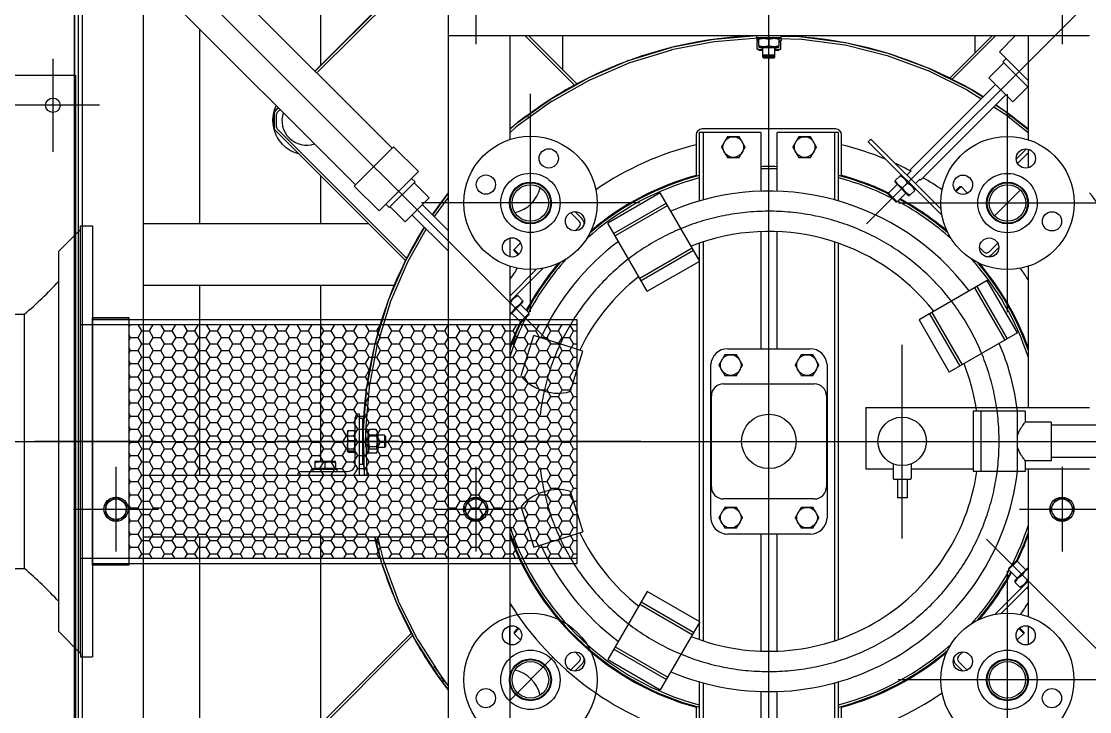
# Model space of a CAD drawing. Extents: x -24065 to -11187, y -102841 to -92978.
# Drawn here: x -14554 to -13673, y -100365 to -99796 of the extents above; entities that cross this region are included whole.
import ezdxf

# ---------------------------------------------------------------- set-up
doc = ezdxf.new("R2010")
doc.units = 0
doc.header["$LTSCALE"] = 200
doc.header["$MEASUREMENT"] = 0
doc.linetypes.add('CENTER', pattern=[2, 1.25, -0.25, 0.25, -0.25])
doc.linetypes.add('DASHDOT', pattern=[1, 0.5, -0.25, 0, -0.25])
for name, color, linetype in [('CENTRO', 1, 'DASHDOT'), ('DIM', 1, 'Continuous'), ('M-4', 4, 'Continuous'), ('M2', 2, 'Continuous'), ('M3', 3, 'Continuous'), ('M4', 4, 'Continuous'), ('MC1', 8, 'CENTER')]:
    doc.layers.add(name, color=color, linetype=linetype)

# ---------------------------------------------------------------- blocks, each defined once
blk = doc.blocks.new('ghfgh')
at = {"layer": 'M2'}
for p, q in [((13668.17, -10257.91), (13624.87, -10282.91)), ((13700.67, -10314.2), (13668.17, -10257.91)), ((13673.15, -10266.54), (13629.85, -10291.54)), ((13674.26, -10268.45), (13630.95, -10293.45)), ((13657.37, -10339.2), (13624.87, -10282.91)), ((13694.58, -10303.65), (13651.28, -10328.65)), ((13695.68, -10305.56), (13652.38, -10330.56)), ((13657.37, -10339.2), (13700.67, -10314.2)), ((13937.96, -10330.2), (13881.67, -10362.7)), ((13962.96, -10373.5), (13937.96, -10330.2)), ((13927.42, -10336.28), (13952.42, -10379.58)), ((13929.33, -10335.18), (13954.33, -10378.48)), ((13890.3, -10357.71), (13915.3, -10401.01)), ((13892.21, -10356.61), (13917.21, -10399.91)), ((13881.67, -10362.7), (13906.67, -10406)), ((13553.45, -10408.59), (13563.81, -10375.73)), ((13604.35, -10388.51), (13563.81, -10375.73)), ((13962.96, -10373.5), (13906.67, -10406)), ((13593.98, -10421.37), (13604.35, -10388.51)), ((13570.49, -10420.85), (13573, -10421.64)), ((13969.27, -10438.1), (13926.27, -10438.1)), ((13926.27, -10438.1), (13926.27, -10488.1)), ((13932.77, -10438.1), (13932.77, -10488.1)), ((13962.77, -10438.1), (13962.77, -10488.1)), ((13969.27, -10438.1), (13969.27, -10447.1)), ((13990.77, -10447.1), (13969.27, -10447.1)), ((13990.77, -10447.1), (13990.77, -10479.1)), ((14185.26, -10449.76), (13990.77, -10449.76)), ((13990.77, -10479.1), (13969.27, -10479.1)), ((13969.27, -10479.1), (13969.27, -10488.1)), ((14185.26, -10476.43), (13990.77, -10476.43)), ((13969.27, -10488.1), (13926.27, -10488.1)), ((13573, -10504.55), (13570.49, -10505.34)), ((13593.98, -10504.82), (13604.35, -10537.68)), ((13553.45, -10517.6), (13563.81, -10550.46)), ((13563.81, -10550.46), (13604.35, -10537.68)), ((13657.37, -10587), (13624.87, -10643.29)), ((13700.67, -10612), (13657.37, -10587)), ((13652.38, -10595.63), (13695.68, -10620.63)), ((13651.28, -10597.54), (13694.58, -10622.54)), ((13700.67, -10612), (13668.17, -10668.29)), ((13629.85, -10634.65), (13673.15, -10659.65)), ((13630.95, -10632.74), (13674.26, -10657.74)), ((13624.87, -10643.29), (13668.17, -10668.29))]:
    blk.add_line(p, q, dxfattribs=at)
for centre, radius, start, end in [((13757.77, -10463.1), 206.65, 36.94852, 113.05148), ((13757.77, -10463.1), 173.35, 38.29193, 111.70807), ((13757.77, -10463.1), 206.65, 126.94852, 155.55148), ((13757.77, -10463.1), 173.35, 128.29193, 154.20807), ((13757.77, -10463.1), 206.65, 6.94852, 23.05148), ((13757.77, -10463.1), 173.35, 8.29193, 21.70807), ((13581.32, -10386.52), 36, 219.7467, 252.5), ((13583.82, -10387.31), 36, 252.5, 285.2533), ((13593.03, -10421.07), 1, 285.2533, 342.5), ((13757.77, -10463.1), 206.65, 246.94852, 353.05148), ((13757.77, -10463.1), 173.35, 248.29193, 351.70807), ((13581.32, -10539.68), 36, 107.5, 140.2533), ((13583.82, -10538.89), 36, 74.7467, 107.5), ((13593.03, -10505.12), 1, 17.5, 74.7467), ((13554.4, -10517.3), 1, 140.2533, 197.5), ((13757.77, -10463.1), 173.35, 205.79193, 231.70807), ((13757.77, -10463.1), 206.65, 204.44852, 233.05148)]:
    blk.add_arc(centre, radius, start, end, dxfattribs=at)
for points, knots in [([(13962.77, -10458.77), (13962.96, -10458.11), (13963.18, -10457.47), (13964.2, -10454.91), (13965.19, -10453.17), (13966.47, -10451.1), (13966.9, -10450.45), (13967.68, -10449.29), (13968.04, -10448.78), (13968.64, -10447.95), (13968.87, -10447.63), (13969.19, -10447.2), (13969.27, -10447.1), (13969.27, -10447.1)], [5.534555, 5.534555, 5.534555, 5.534555, 5.739677, 5.739677, 6.383169, 6.383169, 6.698446, 6.698446, 7.013723, 7.013723, 7.329, 7.329, 7.644278, 7.644278, 7.644278, 7.644278]), ([(13969.27, -10479.1), (13969.27, -10479.1), (13969.19, -10478.99), (13968.87, -10478.56), (13968.64, -10478.24), (13968.04, -10477.41), (13967.68, -10476.9), (13966.9, -10475.74), (13966.47, -10475.09), (13965.19, -10473.02), (13964.2, -10471.28), (13963.18, -10468.72), (13962.96, -10468.08), (13962.77, -10467.43)], [2.548093, 2.548093, 2.548093, 2.548093, 2.86337, 2.86337, 3.178647, 3.178647, 3.493924, 3.493924, 3.809201, 3.809201, 4.452693, 4.452693, 4.657815, 4.657815, 4.657815, 4.657815])]:
    blk.add_open_spline(points, degree=3, knots=knots, dxfattribs=at)
at = {"layer": 'M3'}
for p, q in [((13190.94, -9902.62), (13190.94, -11023.57)), ((13241.74, -10979.12), (13241.74, -9947.07)), ((13387.77, -9950.25), (13387.77, -10152.59)), ((13493.07, -9947.07), (13493.07, -10979.12)), ((13184.59, -10996.6), (13184.59, -10020.3)), ((13187.77, -10022.5), (13187.77, -11033.1)), ((13446.98, -10220.9), (13241.74, -10015.66)), ((13482.25, -10058.11), (13383.22, -10157.14)), ((13383.42, -10157.34), (13483.16, -10057.6)), ((13384.83, -10158.75), (13484.57, -10059.01)), ((13416.57, -10251.3), (13241.74, -10076.47)), ((13287.77, -10122.5), (13287.77, -10283.26)), ((13493.07, -10128.1), (14022.46, -10128.1)), ((13543.87, -10128.1), (13543.87, -10213.93)), ((13597.71, -10169.32), (13556.48, -10128.1)), ((13599.21, -10168), (13559.31, -10128.1)), ((13587.77, -10156.55), (13587.77, -10128.1)), ((13747.77, -10128.29), (13712.76, -10131.15)), ((13747.77, -10129.8), (13747.77, -10128.1)), ((13767.77, -10129.8), (13767.77, -10128.1)), ((13784.74, -10129.2), (13767.77, -10128.74)), ((13820.68, -10134.07), (13785.17, -10129.23)), ((13942.22, -10128.1), (13907.1, -10163.22)), ((13908.71, -10164.44), (13945.05, -10128.1)), ((13927.77, -10128.1), (13927.77, -10142.55)), ((13948, -10141.35), (13961.25, -10128.1)), ((13971.66, -10128.1), (13971.66, -10214)), ((13676.71, -10138.06), (13642.45, -10148.58)), ((13712.33, -10131.2), (13677.13, -10137.96)), ((13712.71, -10133.17), (13677.51, -10139.92)), ((13748.64, -10130.23), (13712.92, -10133.14)), ((13767.77, -10129.8), (13747.77, -10129.8)), ((13747.77, -10130.6), (13749.22, -10130.6)), ((13747.77, -10130.6), (13747.77, -10132.3)), ((13747.77, -10132.3), (13749.22, -10132.3)), ((13747.96, -10139.05), (13747.96, -10133.55)), ((13749.22, -10132.82), (13748.1, -10133.46)), ((13749.35, -10130.24), (13748.86, -10130.22)), ((13750.12, -10129.8), (13749.22, -10130.32)), ((13749.22, -10131.05), (13749.22, -10136.55)), ((13750.12, -10137.8), (13749.22, -10137.28)), ((13750.12, -10137.8), (13765.42, -10137.8)), ((13752.77, -10144.13), (13752.77, -10137.8)), ((13757.77, -10131.05), (13757.77, -10136.55)), ((13762.77, -10144.13), (13762.77, -10137.8)), ((13762.81, -10139.05), (13762.81, -10137.8)), ((13765.42, -10129.8), (13766.32, -10130.32)), ((13765.42, -10137.8), (13766.32, -10137.28)), ((13784.68, -10131.2), (13766.32, -10130.7)), ((13766.32, -10136.55), (13766.32, -10131.05)), ((13766.32, -10132.3), (13767.77, -10132.3)), ((13766.32, -10132.82), (13767.44, -10133.46)), ((13767.58, -10139.05), (13767.58, -10133.55)), ((13767.77, -10130.74), (13767.77, -10132.3)), ((13820.41, -10136.05), (13784.9, -10131.21)), ((13855.4, -10144.74), (13820.62, -10136.09)), ((13855.89, -10142.8), (13821.11, -10134.15)), ((13677.3, -10139.97), (13643.04, -10150.49)), ((13750.12, -10140.3), (13748.1, -10139.13)), ((13752.77, -10140.3), (13750.12, -10140.3)), ((13762.77, -10144.13), (13752.77, -10144.13)), ((13753.69, -10145.05), (13752.77, -10144.13)), ((13752.77, -10145.83), (13752.77, -10144.13)), ((13762.77, -10145.83), (13752.77, -10145.83)), ((13753.69, -10146.75), (13752.77, -10145.83)), ((13761.85, -10145.05), (13753.69, -10145.05)), ((13761.85, -10146.75), (13753.69, -10146.75)), ((13761.85, -10145.05), (13762.77, -10144.13)), ((13761.85, -10146.75), (13762.77, -10145.83)), ((13765.42, -10140.3), (13762.77, -10140.3)), ((13762.77, -10145.83), (13762.77, -10144.13)), ((13765.42, -10140.3), (13767.44, -10139.13)), ((13889.25, -10157.16), (13855.61, -10144.8)), ((13889.94, -10155.29), (13856.3, -10142.93)), ((13971.66, -10165.01), (13948, -10141.35)), ((13953.65, -10147), (13950.82, -10149.83)), ((13642.04, -10148.73), (13609.12, -10162.89)), ((13642.84, -10150.57), (13609.91, -10164.73)), ((13922.45, -10171.38), (13890.34, -10155.46)), ((13951.53, -10150.54), (13939.16, -10162.91)), ((13971.66, -10170.67), (13950.82, -10149.83)), ((13608.73, -10163.09), (13577.54, -10180.72)), ((13921.56, -10173.17), (13889.45, -10157.25)), ((13908.71, -10164.44), (13907.29, -10163.03)), ((13958.96, -10182.71), (13939.16, -10162.91)), ((13609.72, -10164.83), (13578.52, -10182.47)), ((13597.71, -10169.32), (13599.12, -10167.91)), ((13598.92, -10168.1), (13598.92, -10168.15)), ((13944.81, -10168.57), (13874.46, -10238.93)), ((13932.95, -10180.44), (13921.75, -10173.28)), ((13934.39, -10178.99), (13922.82, -10171.59)), ((13971.33, -10170.34), (13958.96, -10182.71)), ((13577.17, -10180.96), (13548.06, -10201.87)), ((13953.3, -10177.06), (13882.94, -10247.41)), ((13352.82, -10187.55), (13349.24, -10191.12)), ((13349.24, -10191.12), (13349.24, -10205.12)), ((13350.61, -10190.14), (13353.01, -10187.74)), ((13352.03, -10191.56), (13354.43, -10189.16)), ((13578.34, -10182.58), (13549.23, -10203.49)), ((13951.95, -10192.58), (13943.3, -10187.06)), ((13953.02, -10190.9), (13944.75, -10185.61)), ((13971.66, -10205.85), (13953.37, -10191.15)), ((13349.44, -10192.97), (13349.44, -10203.66)), ((13351.44, -10203.66), (13351.44, -10192.97)), ((13558.4, -10194.44), (13559.83, -10195.87)), ((13971.66, -10208.42), (13952.12, -10192.71)), ((13955.07, -10195.08), (13956.5, -10193.66)), ((13457.89, -10313.76), (13349.24, -10205.12)), ((13459.11, -10312.16), (13352.03, -10205.07)), ((13543.87, -10205.59), (13547.73, -10202.14)), ((13549.06, -10203.63), (13543.87, -10208.28)), ((13751.07, -10208.1), (13700.27, -10208.1)), ((13700.27, -10208.1), (13700.27, -10264.61)), ((13812.77, -10205.1), (13702.77, -10205.1)), ((13703.44, -10208.1), (13703.44, -10263.71)), ((13751.07, -10208.1), (13751.07, -10256.56)), ((13764.47, -10256.56), (13764.47, -10208.1)), ((13815.27, -10208.1), (13764.47, -10208.1)), ((13812.09, -10263.71), (13812.09, -10208.1)), ((13815.27, -10264.61), (13815.27, -10208.1)), ((13697.77, -10210.1), (13697.77, -10244.29)), ((13817.77, -10244.29), (13817.77, -10210.1)), ((13839.68, -10215.72), (13841.93, -10213.47)), ((13900.65, -10276.68), (13839.68, -10215.72)), ((13899.91, -10271.45), (13841.93, -10213.47)), ((13448.04, -10219.84), (13415.51, -10252.36)), ((13468.54, -10240.34), (13448.04, -10219.84)), ((13970.46, -10221.62), (13961.87, -10230.22)), ((13962.96, -10233.62), (13971.66, -10224.91)), ((13971.66, -10221.82), (13971.66, -10237.27)), ((13387.77, -10243.64), (13387.77, -10283.26)), ((13468.54, -10240.34), (13436.02, -10272.87)), ((13865.99, -10243.79), (13862.1, -10247.68)), ((13867.51, -10243.54), (13866.51, -10243.27)), ((13875.16, -10239.63), (13871.63, -10243.17)), ((13875.16, -10239.63), (13874.46, -10238.93)), ((13436.02, -10272.87), (13415.51, -10252.36)), ((13465.72, -10248.83), (13444.5, -10270.04)), ((13462.89, -10246), (13465.72, -10248.83)), ((13465.01, -10249.53), (13477.38, -10261.91)), ((13863.73, -10251.07), (13856.57, -10258.23)), ((13861.85, -10249.2), (13861.58, -10248.2)), ((13872.67, -10260.02), (13861.85, -10249.2)), ((13868.15, -10253.72), (13872.03, -10249.83)), ((13878.7, -10250.24), (13882.23, -10246.71)), ((13882.94, -10247.41), (13882.23, -10246.71)), ((13911.75, -10256.22), (13915.23, -10252.75)), ((13912.27, -10256.79), (13916.31, -10252.75)), ((13915.23, -10252.75), (13916.31, -10252.75)), ((13916.31, -10252.75), (13921.72, -10258.16)), ((13493.07, -10258.22), (13480.24, -10276.08)), ((13493.07, -10261.64), (13481.67, -10277.51)), ((13856.57, -10258.23), (13863.64, -10265.3)), ((13856.57, -10259.22), (13856.57, -10258.23)), ((13862.65, -10265.3), (13856.57, -10259.22)), ((13870.8, -10258.14), (13863.64, -10265.3)), ((13872.67, -10260.02), (13873.67, -10260.29)), ((13874.19, -10259.77), (13878.08, -10255.88)), ((13878.33, -10254.36), (13878.6, -10255.36)), ((13943.97, -10276.89), (13965.25, -10255.61)), ((13966.42, -10254.44), (13966.81, -10254.06)), ((13441.67, -10267.21), (13444.5, -10270.04)), ((13445.21, -10269.33), (13457.58, -10281.71)), ((13477.38, -10261.91), (13457.58, -10281.71)), ((13471.73, -10267.57), (13493.07, -10288.91)), ((13489.36, -10266.82), (13487.92, -10265.38)), ((13543.87, -10263.97), (13543.87, -10268.43)), ((13862.65, -10265.3), (13863.64, -10265.3)), ((13971.66, -10263.37), (13971.66, -10269.24)), ((13463.24, -10276.05), (13493.07, -10305.88)), ((13594.12, -10274.24), (13601.23, -10281.35)), ((13603.48, -10279.11), (13597.74, -10273.37)), ((13942.41, -10278.45), (13942.8, -10278.06)), ((13241.74, -10283.26), (13427.39, -10283.26)), ((13473.47, -10286.28), (13457.76, -10314.06)), ((13474.94, -10287.74), (13459.5, -10315.05)), ((13601.23, -10285.84), (13597.81, -10289.27)), ((13543.87, -10295.26), (13543.87, -10310.66)), ((13751.07, -10289.88), (13751.07, -10386.6)), ((13764.47, -10386.6), (13764.47, -10289.88)), ((13547.42, -10304.55), (13552.83, -10299.14)), ((13551.46, -10308.6), (13547.42, -10304.55)), ((13547.42, -10305.64), (13547.42, -10304.55)), ((13550.89, -10309.11), (13547.42, -10305.64)), ((13700.27, -10299.56), (13700.27, -10626.63)), ((13703.44, -10298.48), (13703.44, -10627.71)), ((13812.09, -10627.71), (13812.09, -10298.48)), ((13815.27, -10626.63), (13815.27, -10299.56)), ((13935.02, -10306.56), (13931.59, -10303.13)), ((13946.62, -10299.45), (13939.51, -10306.56)), ((13941.76, -10308.81), (13947.49, -10303.07)), ((13457.56, -10314.45), (13443.4, -10347.37)), ((13459.11, -10312.16), (13457.7, -10313.57)), ((13459.4, -10315.24), (13445.24, -10348.16)), ((13543.87, -10318.47), (13543.87, -10798.1)), ((13571.36, -10320.21), (13543.87, -10347.69)), ((13566.12, -10320.96), (13543.87, -10343.2)), ((13971.66, -10318.61), (13971.66, -10435.1)), ((13241.74, -10334.06), (13448.61, -10334.06)), ((13287.77, -10334.06), (13287.77, -10491.1)), ((13387.77, -10334.06), (13387.77, -10479.82)), ((13443.25, -10347.78), (13432.73, -10382.04)), ((13445.17, -10348.37), (13434.65, -10382.63)), ((13544.91, -10342.16), (13543.87, -10341.13)), ((13554.69, -10348.19), (13543.87, -10359.01)), ((13548.39, -10352.72), (13544.51, -10348.83)), ((13549.03, -10342.54), (13550.03, -10342.27)), ((13554.44, -10346.67), (13550.55, -10342.78)), ((13554.69, -10348.19), (13554.96, -10347.19)), ((13545.74, -10357.14), (13552.9, -10364.3)), ((13552.81, -10350.07), (13559.97, -10357.23)), ((13552.9, -10364.3), (13559.97, -10357.23)), ((13559.97, -10358.22), (13553.89, -10364.3)), ((13559.97, -10358.22), (13559.97, -10357.23)), ((13553.89, -10364.3), (13552.9, -10364.3)), ((13432.63, -10382.46), (13425.88, -10417.66)), ((13434.59, -10382.84), (13427.84, -10418.04)), ((13723.77, -10386.6), (13791.77, -10386.6)), ((13709.77, -10524.74), (13709.77, -10399.74)), ((13805.77, -10399.74), (13805.77, -10526.45)), ((13425.82, -10418.09), (13422.91, -10453.81)), ((13427.81, -10418.25), (13424.9, -10453.97)), ((13720.27, -10415.6), (13795.27, -10415.6)), ((13710.27, -10500.6), (13710.27, -10425.6)), ((13805.27, -10425.6), (13805.27, -10500.6)), ((13837.77, -10435.1), (13837.77, -10485.9)), ((13837.77, -10435.1), (14022.46, -10435.1)), ((13416.42, -10481.57), (13416.42, -10443.34)), ((13419.47, -10440.3), (13419.59, -10440.3)), ((13419.59, -10440.3), (13419.59, -10491.1)), ((13422.77, -10444.1), (13419.59, -10444.1)), ((13422.77, -10482.1), (13422.77, -10444.1)), ((13410.02, -10454.6), (13410.03, -10454.57)), ((13410.02, -10454.6), (13410.02, -10471.6)), ((13410.78, -10454.24), (13415.82, -10454.24)), ((13415.82, -10454.24), (13415.82, -10471.95)), ((13416.42, -10455.4), (13415.82, -10455.4)), ((13422.9, -10454.24), (13423.87, -10490.07)), ((13424.9, -10454.19), (13425.87, -10490.01)), ((13425.27, -10467.92), (13425.27, -10453.1)), ((13425.27, -10453.1), (13426.97, -10453.1)), ((13426.97, -10473.1), (13426.97, -10453.1)), ((13426.97, -10455.45), (13428.13, -10453.43)), ((13433.72, -10453.28), (13428.22, -10453.28)), ((13434.97, -10455.45), (13433.8, -10453.43)), ((13434.97, -10455.45), (13434.97, -10470.75)), ((13410.78, -10462.33), (13415.82, -10462.33)), ((13423, -10458.1), (13422.77, -10458.1)), ((13425.27, -10458.1), (13425, -10458.1)), ((13433.72, -10458.05), (13428.22, -10458.05)), ((13440.5, -10458.1), (13434.97, -10458.1)), ((13440.5, -10458.1), (13440.5, -10468.1)), ((13441.42, -10459.02), (13440.5, -10458.1)), ((13441.42, -10459.02), (13441.42, -10467.18)), ((13410.02, -10471.6), (13410.03, -10471.62)), ((13415.82, -10471.19), (13410.78, -10471.19)), ((13410.78, -10471.95), (13415.82, -10471.95)), ((13416.42, -10470.8), (13415.82, -10470.8)), ((13423.27, -10468.1), (13422.77, -10468.1)), ((13425.41, -10473.1), (13426.97, -10473.1)), ((13426.97, -10470.75), (13428.13, -10472.77)), ((13433.72, -10467.69), (13428.22, -10467.69)), ((13433.72, -10472.91), (13428.22, -10472.91)), ((13434.97, -10470.75), (13433.8, -10472.77)), ((13440.5, -10468.1), (13434.97, -10468.1)), ((13441.42, -10467.18), (13440.5, -10468.1)), ((13400.09, -10479.82), (13383.09, -10479.82)), ((13383.09, -10480.58), (13383.09, -10485.62)), ((13391.59, -10485.62), (13391.59, -10480.58)), ((13400.09, -10480.58), (13400.09, -10485.62)), ((13422.77, -10482.1), (13419.59, -10482.1)), ((13371.84, -10487.92), (13410.07, -10487.92)), ((13401.59, -10486.22), (13381.59, -10486.22)), ((13381.59, -10487.92), (13381.59, -10486.22)), ((13400.09, -10485.62), (13383.09, -10485.62)), ((13383.89, -10486.22), (13383.89, -10485.62)), ((13399.29, -10486.22), (13399.29, -10485.62)), ((13401.59, -10487.92), (13401.59, -10486.22)), ((13423.9, -10490.5), (13423.98, -10491.1)), ((13425.88, -10490.23), (13426, -10491.1)), ((13837.77, -10485.9), (13860.27, -10485.9)), ((13875.27, -10485.9), (13926.27, -10485.9)), ((13969.27, -10485.9), (14022.46, -10485.9)), ((13971.66, -10485.9), (13971.66, -10607.72)), ((13241.74, -10491.1), (13493.07, -10491.1)), ((13368.79, -10491.1), (13368.79, -10490.97)), ((13795.27, -10510.6), (13720.27, -10510.6)), ((13241.74, -10541.9), (13493.07, -10541.9)), ((13287.77, -10541.9), (13287.77, -10692.13)), ((13387.77, -10541.9), (13387.77, -10692.13)), ((13432.67, -10541.9), (13437.47, -10561.22)), ((13434.73, -10541.9), (13439.41, -10560.73)), ((13791.77, -10539.6), (13723.77, -10539.6)), ((13751.07, -10539.6), (13751.07, -10636.32)), ((13764.47, -10636.32), (13764.47, -10539.6)), ((13439.48, -10560.94), (13451.83, -10594.58)), ((13437.6, -10561.63), (13449.96, -10595.27)), ((13955.56, -10567.98), (13961.64, -10561.9)), ((13962.63, -10561.9), (13955.56, -10568.97)), ((13955.56, -10567.98), (13955.56, -10568.97)), ((13962.72, -10576.13), (13955.56, -10568.97)), ((13960.85, -10578), (13971.66, -10567.18)), ((13961.64, -10561.9), (13962.63, -10561.9)), ((13969.79, -10569.06), (13962.63, -10561.9)), ((13944.18, -10605.98), (13971.66, -10578.5)), ((13960.85, -10578), (13960.58, -10579)), ((13967.14, -10573.47), (13971.03, -10577.36)), ((13949.42, -10605.23), (13971.66, -10582.99)), ((13961.1, -10579.52), (13964.99, -10583.41)), ((13966.5, -10583.66), (13965.5, -10583.93)), ((13970.62, -10584.03), (13971.66, -10585.07)), ((13450.13, -10595.67), (13466.05, -10627.78)), ((13451.92, -10594.78), (13467.84, -10626.89)), ((13462.67, -10621.65), (13352.27, -10732.05)), ((13463.99, -10623.16), (13353.68, -10733.47)), ((13463.99, -10623.16), (13462.58, -10621.74)), ((13462.77, -10621.94), (13462.82, -10621.94)), ((13543.87, -10630.93), (13543.87, -10615.53)), ((13550.89, -10617.08), (13547.42, -10620.56)), ((13551.46, -10617.6), (13547.42, -10621.64)), ((13547.42, -10620.56), (13547.42, -10621.64)), ((13547.42, -10621.64), (13552.83, -10627.05)), ((13968.12, -10621.64), (13962.71, -10627.05)), ((13964.07, -10617.6), (13968.12, -10621.64)), ((13964.64, -10617.08), (13968.12, -10620.56)), ((13968.12, -10620.56), (13968.12, -10621.64)), ((13971.66, -10615.53), (13971.66, -10630.93)), ((13466.27, -10628.15), (13485.57, -10658.35)), ((13467.95, -10627.08), (13487.25, -10657.27)), ((13601.23, -10640.35), (13597.81, -10636.92)), ((13914.3, -10640.35), (13917.73, -10636.92)), ((13493.07, -10664.55), (13481.67, -10648.68)), ((13543.87, -10676.99), (13579.5, -10641.37)), ((13594.12, -10651.95), (13601.23, -10644.84)), ((13603.48, -10647.08), (13597.74, -10652.82)), ((13912.06, -10647.08), (13917.79, -10652.82)), ((13921.41, -10651.95), (13914.3, -10644.84)), ((13493.07, -10667.98), (13480.24, -10650.11)), ((13493.07, -10664.53), (13487.38, -10657.45)), ((13543.87, -10662.23), (13543.87, -10657.76)), ((13971.66, -10657.76), (13971.66, -10662.23)), ((13493.07, -10667.73), (13485.82, -10658.7)), ((13489.36, -10659.37), (13487.92, -10660.81)), ((13488.33, -10661.82), (13489.75, -10660.4)), ((13700.27, -10661.59), (13700.27, -10718.1)), ((13703.44, -10662.48), (13703.44, -10718.1)), ((13812.09, -10718.1), (13812.09, -10662.48)), ((13815.27, -10718.1), (13815.27, -10661.59)), ((13751.07, -10669.64), (13751.07, -10718.1)), ((13764.47, -10718.1), (13764.47, -10669.64)), ((13697.77, -10681.9), (13697.77, -10716.1)), ((13817.77, -10716.1), (13817.77, -10681.9))]:
    blk.add_line(p, q, dxfattribs=at)
for centre, radius in [((13560.98, -10266.2), 55), ((13728.39, -10220.1), 8.5), ((13787.27, -10220.1), 8.5), ((13954.66, -10266.31), 55), ((13576.1, -10229.44), 7.95), ((13969.79, -10229.55), 7.95), ((13524.22, -10251.08), 7.95), ((13560.98, -10266.2), 24.5), ((13917.9, -10251.18), 7.95), ((13954.66, -10266.31), 24.5), ((13560.98, -10266.2), 17.25), ((13560.98, -10266.2), 16.7), ((13560.98, -10266.2), 15.05), ((13954.66, -10266.31), 17.25), ((13954.66, -10266.31), 16.7), ((13954.66, -10266.31), 15.05), ((13597.74, -10281.32), 7.95), ((13991.43, -10281.43), 7.95), ((13545.85, -10302.96), 7.95), ((13939.54, -10303.07), 7.95), ((13726.27, -10400.1), 8.5), ((13789.27, -10400.1), 8.5), ((13757.77, -10463.1), 22.5), ((13218.94, -10519.1), 10), ((13218.94, -10519.1), 8.5), ((13515.87, -10519.1), 10), ((13515.87, -10519.1), 8.5), ((13999.66, -10519.1), 10), ((13999.66, -10519.1), 8.5), ((13726.27, -10526.1), 8.5), ((13789.27, -10526.1), 8.5), ((13560.98, -10659.99), 55), ((13954.56, -10659.99), 55), ((13545.85, -10623.23), 7.95), ((13969.68, -10623.23), 7.95), ((13560.98, -10659.99), 24.5), ((13597.74, -10644.87), 7.95), ((13917.8, -10644.87), 7.95), ((13954.56, -10659.99), 24.5), ((13560.98, -10659.99), 17.25), ((13560.98, -10659.99), 16.7), ((13560.98, -10659.99), 15.05), ((13954.56, -10659.99), 17.25), ((13954.56, -10659.99), 16.7), ((13954.56, -10659.99), 15.05), ((13524.22, -10675.12), 7.95), ((13991.32, -10675.12), 7.95)]:
    blk.add_circle(centre, radius, dxfattribs=at)
for centre, radius, start, end in [((13757.77, -10463.1), 335, 91.71058, 118.32408), ((13757.77, -10463.1), 335, 63.37994, 88.28942), ((13784.63, -10133.19), 4, 82.24138, 88.44828), ((13677.89, -10141.89), 4, 100.86207, 107.06897), ((13713.08, -10135.13), 4, 94.65517, 100.86207), ((13713.08, -10135.13), 2, 94.65517, 100.86207), ((13748.8, -10132.22), 2, 88.44828, 94.65517), ((13784.63, -10133.19), 2, 82.24138, 88.44828), ((13820.14, -10138.03), 2, 76.03448, 82.24138), ((13820.14, -10138.03), 4, 76.03448, 82.24138), ((13677.89, -10141.89), 2, 100.86207, 107.06897), ((13854.92, -10146.68), 2, 69.82759, 76.03448), ((13854.92, -10146.68), 4, 69.82759, 76.03448), ((13643.63, -10152.41), 4, 107.06897, 113.27586), ((13643.63, -10152.41), 2, 107.06897, 113.27586), ((13888.56, -10159.04), 4, 63.62069, 69.82759), ((13610.7, -10166.57), 4, 113.27586, 119.48276), ((13610.7, -10166.57), 2, 113.27586, 119.48276), ((13888.56, -10159.04), 2, 63.62069, 69.82759), ((13757.77, -10463.1), 335, 58.11261, 63.1672), ((13757.77, -10463.1), 335, 118.60604, 129.6795), ((13920.67, -10174.96), 2, 57.41379, 63.62069), ((13920.67, -10174.96), 4, 57.41379, 63.62069), ((13579.5, -10184.21), 4, 119.48276, 125.68966), ((13376.37, -10198.12), 28.13, 154.04691, 255.9292), ((13353.44, -10192.97), 4, 135, 180), ((13579.5, -10184.21), 2, 119.48276, 125.68966), ((13757.77, -10463.1), 335, 50.3205, 56.01376), ((13950.87, -10194.27), 4, 51.2069, 57.41379), ((13353.44, -10192.97), 2, 135, 180), ((13376.37, -10198.12), 20.44, 161.68721, 288.31279), ((13950.87, -10194.27), 2, 51.2069, 57.41379), ((13353.44, -10203.66), 4, 180, 225), ((13353.44, -10203.66), 2, 180, 225), ((13550.4, -10205.12), 4, 125.68966, 131.89655), ((13550.4, -10205.12), 2, 125.68966, 131.89655), ((13702.77, -10210.1), 5, 90, 180), ((13812.77, -10210.1), 5, 0, 90), ((13757.77, -10463.1), 252.11, 103.76792, 124.51893), ((13757.77, -10463.1), 252.11, 67.54319, 76.23208), ((13757.77, -10463.1), 252.11, 62.30673, 65.57965), ((13757.77, -10463.1), 226.88, 104.68109, 130.58131), ((13757.77, -10463.1), 227.62, 105.28351, 130.16151), ((13757.77, -10463.1), 226.88, 88.30775, 91.69225), ((13757.77, -10463.1), 225, 88.29361, 91.70639), ((13757.77, -10463.1), 226.88, 64.18479, 75.31891), ((13757.77, -10463.1), 227.62, 64.23808, 74.71649), ((13542.21, -10247.54), 27.38, 351.24578, 352.48078), ((13757.77, -10463.1), 225, 104.80651, 131.94942), ((13757.77, -10463.1), 225, 62.97077, 75.19349), ((13757.77, -10463.1), 252.11, 55.44992, 59.70579), ((13757.77, -10463.1), 335, 142.19807, 146.01376), ((13542.21, -10247.54), 27.38, 282.76236, 347.56517), ((13757.77, -10463.1), 335, 28.60604, 37.80193), ((13757.77, -10463.1), 225, 48.01944, 61.79145), ((13757.77, -10463.1), 226.88, 49.38755, 61.64828), ((13757.77, -10463.1), 227.62, 49.80735, 61.59242), ((13542.21, -10247.54), 27.38, 277.84674, 279.08175), ((13598.99, -10283.6), 6.35, 359.46971, 45), ((13757.77, -10463.1), 335, 148.11261, 153.1672), ((13598.99, -10283.6), 3.18, 315, 45), ((13757.77, -10463.1), 335, 153.37994, 179.14481), ((13461.24, -10316.03), 4, 150.51724, 156.72414), ((13757.77, -10463.1), 225, 138.01944, 151.79145), ((13757.77, -10463.1), 225, 18.07625, 41.94942), ((13937.27, -10304.32), 3.18, 225, 315), ((13937.27, -10304.32), 6.35, 269.46971, 315), ((13461.24, -10316.03), 2, 150.51724, 156.72414), ((13757.77, -10463.1), 252.11, 145.44992, 148.0395), ((13757.77, -10463.1), 227.62, 139.80735, 151.59242), ((13757.77, -10463.1), 226.88, 139.38755, 151.64828), ((13757.77, -10463.1), 226.88, 19.47799, 40.58131), ((13757.77, -10463.1), 227.62, 19.99952, 40.16151), ((13757.77, -10463.1), 252.11, 31.9605, 34.51893), ((13447.08, -10348.95), 4, 156.72414, 162.93103), ((13447.08, -10348.95), 2, 156.72414, 162.93103), ((13757.77, -10463.1), 225, 152.97077, 161.92375), ((13757.77, -10463.1), 227.62, 154.23808, 160.00048), ((13757.77, -10463.1), 226.88, 154.18479, 160.52201), ((13436.56, -10383.22), 4, 162.93103, 169.13793), ((13436.56, -10383.22), 2, 162.93103, 169.13793), ((13723.74, -10400.6), 14, 89.89363, 176.50824), ((13791.79, -10400.6), 14, 3.49176, 90.10637), ((13429.8, -10418.41), 4, 169.13793, 175.34483), ((13429.8, -10418.41), 2, 169.13793, 175.34483), ((13720.27, -10425.6), 10, 90, 180), ((13795.27, -10425.6), 10, 0, 90), ((13419.47, -10443.34), 3.05, 90, 180), ((13426.89, -10454.13), 4, 175.34483, 181.55172), ((13426.89, -10454.13), 2, 175.34483, 181.55172), ((13757.77, -10463.1), 335, 180.85519, 184.79449), ((13410.07, -10481.57), 6.35, 270, 0), ((13371.84, -10490.97), 3.05, 90, 180), ((13427.87, -10489.96), 4, 181.55172, 187.75862), ((13427.87, -10489.96), 2, 181.55172, 187.75862), ((13720.27, -10500.6), 10, 180, 270), ((13795.27, -10500.6), 10, 270, 0), ((13723.74, -10525.6), 14, 176.50804, 270.10638), ((13757.77, -10463.1), 225, 198.07625, 255.19349), ((13791.79, -10525.6), 14, 269.89363, 356.50824), ((13757.77, -10463.1), 225, 332.97077, 341.92375), ((13757.77, -10463.1), 335, 193.60482, 208.32408), ((13757.77, -10463.1), 226.88, 199.47799, 255.31891), ((13757.77, -10463.1), 227.62, 199.99952, 254.71649), ((13757.77, -10463.1), 226.88, 334.18479, 340.52201), ((13757.77, -10463.1), 227.62, 334.23808, 340.00048), ((13441.35, -10560.25), 4, 193.96552, 200.17241), ((13441.35, -10560.25), 2, 193.96552, 200.17241), ((13757.77, -10463.1), 225, 318.01944, 331.79145), ((13757.77, -10463.1), 226.88, 319.38755, 331.64828), ((13757.77, -10463.1), 227.62, 319.80735, 331.59242), ((13453.71, -10593.89), 4, 200.17241, 206.37931), ((13453.71, -10593.89), 2, 200.17241, 206.37931), ((13757.77, -10463.1), 252.11, 211.9605, 256.23208), ((13757.77, -10463.1), 252.11, 211.9605, 214.55008), ((13757.77, -10463.1), 252.11, 325.44992, 328.0395), ((13757.77, -10463.1), 335, 208.60604, 217.80193), ((13469.64, -10626), 4, 206.37931, 212.58621), ((13469.64, -10626), 2, 206.37931, 212.58621), ((13757.77, -10463.1), 225, 284.80651, 311.94942), ((13598.99, -10642.59), 3.18, 315, 45), ((13757.77, -10463.1), 226.88, 284.68109, 310.58131), ((13757.77, -10463.1), 227.62, 285.28351, 310.16151), ((13916.55, -10642.59), 3.18, 135, 225), ((13598.99, -10642.59), 6.35, 315, 0.53029), ((13916.55, -10642.59), 6.35, 179.46971, 225), ((13757.77, -10463.1), 335, 213.98624, 217.80193), ((13488.94, -10656.2), 4, 212.58621, 218.7931), ((13488.94, -10656.2), 2, 212.58621, 218.7931), ((13542.21, -10678.66), 27.38, 80.91825, 82.15326), ((13542.21, -10678.66), 27.38, 12.43483, 77.23764), ((13973.33, -10678.66), 27.38, 97.84674, 99.08175), ((13542.21, -10678.66), 27.38, 7.51922, 8.75422), ((13757.77, -10463.1), 252.11, 283.76792, 304.51893), ((13973.33, -10678.66), 27.38, 171.24578, 172.48078)]:
    blk.add_arc(centre, radius, start, end, dxfattribs=at)
for points, weights in [([(13747.96, -10133.55), (13748.62, -10133.18), (13749.22, -10132.99)], [1, 1.035999735, 1.05559979804]), ([(13748.1, -10133.46), (13748.03, -10133.5), (13747.96, -10133.55)], [1.00803473449, 1.00412502877, 1]), ([(13749.22, -10131.05), (13753.49, -10129.61), (13757.77, -10131.05)], [1, 1.15804961504, 1]), ([(13757.77, -10136.55), (13753.49, -10137.99), (13749.22, -10136.55)], [1, 1.15804961504, 1]), ([(13757.77, -10131.05), (13762.04, -10129.61), (13766.32, -10131.05)], [1, 1.15804961504, 1]), ([(13766.32, -10136.55), (13762.04, -10137.99), (13757.77, -10136.55)], [1, 1.15804961504, 1]), ([(13766.32, -10132.95), (13766.91, -10133.14), (13767.58, -10133.55)], [1.05944125378, 1.03968543075, 1]), ([(13752.77, -10139.26), (13750.41, -10140.4), (13747.96, -10139.05)], [1.02032262636, 1.14713448794, 1]), ([(13747.96, -10139.05), (13748.03, -10139.09), (13748.1, -10139.13)], [1, 1.00412502877, 1.00803473449]), ([(13762.81, -10139.05), (13762.79, -10139.05), (13762.77, -10139.06)], [1, 1.00062429479, 1.00124332794]), ([(13767.58, -10139.05), (13765.2, -10140.49), (13762.81, -10139.05)], [1, 1.15804961504, 1]), ([(13721.03, -10215.85), (13719.89, -10217.82), (13718.58, -10220.1)], [1, 1.0379548493, 1]), ([(13723.49, -10211.6), (13722.17, -10213.87), (13721.03, -10215.85)], [1, 1.0379548493, 1]), ([(13728.39, -10211.6), (13726.12, -10211.6), (13723.49, -10211.6)], [1, 1.0379548493, 1]), ([(13733.3, -10211.6), (13730.67, -10211.6), (13728.39, -10211.6)], [1, 1.0379548493, 1]), ([(13735.76, -10215.85), (13734.62, -10213.87), (13733.3, -10211.6)], [1, 1.0379548493, 1]), ([(13738.21, -10220.1), (13736.89, -10217.82), (13735.76, -10215.85)], [1, 1.0379548493, 1]), ([(13779.91, -10215.85), (13778.77, -10217.82), (13777.45, -10220.1)], [1, 1.0379548493, 1]), ([(13782.36, -10211.6), (13781.05, -10213.87), (13779.91, -10215.85)], [1, 1.0379548493, 1]), ([(13787.27, -10211.6), (13784.99, -10211.6), (13782.36, -10211.6)], [1, 1.0379548493, 1]), ([(13792.18, -10211.6), (13789.55, -10211.6), (13787.27, -10211.6)], [1, 1.0379548493, 1]), ([(13794.63, -10215.85), (13793.49, -10213.87), (13792.18, -10211.6)], [1, 1.0379548493, 1]), ([(13797.08, -10220.1), (13795.77, -10217.82), (13794.63, -10215.85)], [1, 1.0379548493, 1]), ([(13718.58, -10220.1), (13719.89, -10222.37), (13721.03, -10224.35)], [1, 1.0379548493, 1]), ([(13721.03, -10224.35), (13722.17, -10226.32), (13723.49, -10228.6)], [1, 1.0379548493, 1]), ([(13733.3, -10228.6), (13734.62, -10226.32), (13735.76, -10224.35)], [1, 1.0379548493, 1]), ([(13735.76, -10224.35), (13736.89, -10222.37), (13738.21, -10220.1)], [1, 1.0379548493, 1]), ([(13777.45, -10220.1), (13778.77, -10222.37), (13779.91, -10224.35)], [1, 1.0379548493, 1]), ([(13779.91, -10224.35), (13781.05, -10226.32), (13782.36, -10228.6)], [1, 1.0379548493, 1]), ([(13792.18, -10228.6), (13793.49, -10226.32), (13794.63, -10224.35)], [1, 1.0379548493, 1]), ([(13794.63, -10224.35), (13795.77, -10222.37), (13797.08, -10220.1)], [1, 1.0379548493, 1]), ([(13723.49, -10228.6), (13726.12, -10228.6), (13728.39, -10228.6)], [1, 1.03795484931, 1]), ([(13728.39, -10228.6), (13730.67, -10228.6), (13733.3, -10228.6)], [1, 1.03795484931, 1]), ([(13782.36, -10228.6), (13784.99, -10228.6), (13787.27, -10228.6)], [1, 1.03795484931, 1]), ([(13787.27, -10228.6), (13789.55, -10228.6), (13792.18, -10228.6)], [1, 1.03795484931, 1]), ([(13865.99, -10243.79), (13870.03, -10245.79), (13872.03, -10249.83)], [1, 1.15804961504, 1]), ([(13868.15, -10253.72), (13864.1, -10251.72), (13862.1, -10247.68)], [1, 1.15804961504, 1]), ([(13872.03, -10249.83), (13876.08, -10251.84), (13878.08, -10255.88)], [1, 1.15804961504, 1]), ([(13874.19, -10259.77), (13870.15, -10257.76), (13868.15, -10253.72)], [1, 1.15804961504, 1]), ([(13543.87, -10349.16), (13544.18, -10348.99), (13544.51, -10348.83)], [1.02079259341, 1.01118831652, 1]), ([(13544.51, -10348.83), (13546.51, -10344.79), (13550.55, -10342.78)], [1, 1.15804961504, 1]), ([(13554.44, -10346.67), (13552.44, -10350.72), (13548.39, -10352.72)], [1, 1.15804961504, 1]), ([(13548.39, -10352.72), (13546.71, -10356.11), (13543.87, -10357.91)], [1, 1.12927268451, 1.04707472473]), ([(13721.36, -10391.6), (13720.05, -10393.87), (13718.91, -10395.85)], [1, 1.0379548493, 1]), ([(13726.27, -10391.6), (13723.99, -10391.6), (13721.36, -10391.6)], [1, 1.03795484931, 1]), ([(13731.18, -10391.6), (13728.55, -10391.6), (13726.27, -10391.6)], [1, 1.03795484931, 1]), ([(13733.63, -10395.85), (13732.49, -10393.87), (13731.18, -10391.6)], [1, 1.0379548493, 1]), ([(13784.36, -10391.6), (13783.05, -10393.87), (13781.91, -10395.85)], [1, 1.0379548493, 1]), ([(13789.27, -10391.6), (13786.99, -10391.6), (13784.36, -10391.6)], [1, 1.03795484931, 1]), ([(13794.18, -10391.6), (13791.55, -10391.6), (13789.27, -10391.6)], [1, 1.03795484931, 1]), ([(13796.63, -10395.85), (13795.49, -10393.87), (13794.18, -10391.6)], [1, 1.0379548493, 1]), ([(13718.91, -10395.85), (13717.77, -10397.82), (13716.45, -10400.1)], [1, 1.0379548493, 1]), ([(13716.45, -10400.1), (13717.77, -10402.37), (13718.91, -10404.35)], [1, 1.0379548493, 1]), ([(13736.08, -10400.1), (13734.77, -10397.82), (13733.63, -10395.85)], [1, 1.0379548493, 1]), ([(13733.63, -10404.35), (13734.77, -10402.37), (13736.08, -10400.1)], [1, 1.0379548493, 1]), ([(13781.91, -10395.85), (13780.77, -10397.82), (13779.45, -10400.1)], [1, 1.0379548493, 1]), ([(13779.45, -10400.1), (13780.77, -10402.37), (13781.91, -10404.35)], [1, 1.0379548493, 1]), ([(13799.08, -10400.1), (13797.77, -10397.82), (13796.63, -10395.85)], [1, 1.0379548493, 1]), ([(13796.63, -10404.35), (13797.77, -10402.37), (13799.08, -10400.1)], [1, 1.0379548493, 1]), ([(13718.91, -10404.35), (13720.05, -10406.32), (13721.36, -10408.6)], [1, 1.0379548493, 1]), ([(13721.36, -10408.6), (13723.99, -10408.6), (13726.27, -10408.6)], [1, 1.0379548493, 1]), ([(13726.27, -10408.6), (13728.55, -10408.6), (13731.18, -10408.6)], [1, 1.0379548493, 1]), ([(13731.18, -10408.6), (13732.49, -10406.32), (13733.63, -10404.35)], [1, 1.0379548493, 1]), ([(13781.91, -10404.35), (13783.05, -10406.32), (13784.36, -10408.6)], [1, 1.0379548493, 1]), ([(13784.36, -10408.6), (13786.99, -10408.6), (13789.27, -10408.6)], [1, 1.0379548493, 1]), ([(13789.27, -10408.6), (13791.55, -10408.6), (13794.18, -10408.6)], [1, 1.0379548493, 1]), ([(13794.18, -10408.6), (13795.49, -10406.32), (13796.63, -10404.35)], [1, 1.0379548493, 1]), ([(13410.02, -10458.28), (13410.02, -10456.41), (13410.78, -10454.24)], [1, 1.03795484931, 1]), ([(13410.78, -10454.24), (13410.12, -10454.42), (13410.03, -10454.57)], [1, 1.03258876204, 1.00921485103]), ([(13428.22, -10458.05), (13426.78, -10455.67), (13428.22, -10453.28)], [1, 1.15804961504, 1]), ([(13433.72, -10453.28), (13435.16, -10455.67), (13433.72, -10458.05)], [1, 1.15804961504, 1]), ([(13410.78, -10462.33), (13410.02, -10460.16), (13410.02, -10458.28)], [1, 1.03795484931, 1]), ([(13410.02, -10466.76), (13410.02, -10464.7), (13410.78, -10462.33)], [1, 1.0379548493, 1]), ([(13428.22, -10467.69), (13426.85, -10462.87), (13428.22, -10458.05)], [1, 1.1481454356, 1]), ([(13433.72, -10458.05), (13435.09, -10462.87), (13433.72, -10467.69)], [1, 1.1481454356, 1]), ([(13410.78, -10471.19), (13410.02, -10468.81), (13410.02, -10466.76)], [1, 1.0379548493, 1]), ([(13410.02, -10471.57), (13410.02, -10471.39), (13410.78, -10471.19)], [1, 1.0379548493, 1]), ([(13410.78, -10471.95), (13410.02, -10471.75), (13410.02, -10471.57)], [1, 1.0379548493, 1]), ([(13428.22, -10472.91), (13426.78, -10470.3), (13428.22, -10467.69)], [1, 1.15804961504, 1]), ([(13428.13, -10472.77), (13428.17, -10472.84), (13428.22, -10472.91)], [1.00803473449, 1.00412502877, 1]), ([(13433.72, -10467.69), (13435.16, -10470.3), (13433.72, -10472.91)], [1, 1.15804961504, 1]), ([(13433.72, -10472.91), (13433.76, -10472.84), (13433.8, -10472.77)], [1, 1.00412502877, 1.00803473449]), ([(13383.09, -10479.82), (13383.09, -10479.82), (13383.09, -10480.58)], [1, 1.0379548493, 1]), ([(13383.09, -10480.58), (13385.37, -10479.82), (13387.34, -10479.82)], [1, 1.0379548493, 1]), ([(13387.34, -10479.82), (13389.32, -10479.82), (13391.59, -10480.58)], [1, 1.0379548493, 1]), ([(13391.59, -10480.58), (13393.87, -10479.82), (13395.84, -10479.82)], [1, 1.0379548493, 1]), ([(13395.84, -10479.82), (13397.82, -10479.82), (13400.09, -10480.58)], [1, 1.0379548493, 1]), ([(13400.09, -10480.58), (13400.09, -10479.82), (13400.09, -10479.82)], [1, 1.03795484931, 1]), ([(13210.88, -10513.5), (13210.66, -10516.12), (13210.47, -10518.39)], [1, 1.0379548493, 1]), ([(13215.32, -10511.41), (13213.26, -10512.38), (13210.88, -10513.5)], [1, 1.0379548493, 1]), ([(13219.76, -10509.32), (13217.38, -10510.44), (13215.32, -10511.41)], [1, 1.0379548493, 1]), ([(13223.79, -10512.11), (13221.92, -10510.82), (13219.76, -10509.32)], [1, 1.03795484931, 1]), ([(13227.82, -10514.91), (13225.66, -10513.41), (13223.79, -10512.11)], [1, 1.03795484931, 1]), ([(13227.41, -10519.8), (13227.6, -10517.53), (13227.82, -10514.91)], [1, 1.0379548493, 1]), ([(13508.51, -10514.85), (13507.37, -10516.82), (13506.06, -10519.1)], [1, 1.0379548493, 1]), ([(13510.97, -10510.6), (13509.65, -10512.87), (13508.51, -10514.85)], [1, 1.0379548493, 1]), ([(13515.87, -10510.6), (13513.6, -10510.6), (13510.97, -10510.6)], [1, 1.03795484931, 1]), ([(13520.78, -10510.6), (13518.15, -10510.6), (13515.87, -10510.6)], [1, 1.03795484931, 1]), ([(13523.23, -10514.85), (13522.1, -10512.87), (13520.78, -10510.6)], [1, 1.0379548493, 1]), ([(13525.69, -10519.1), (13524.37, -10516.82), (13523.23, -10514.85)], [1, 1.0379548493, 1]), ([(13992.3, -10514.85), (13991.16, -10516.82), (13989.85, -10519.1)], [1, 1.0379548493, 1]), ([(13994.76, -10510.6), (13993.44, -10512.87), (13992.3, -10514.85)], [1, 1.0379548493, 1]), ([(13999.66, -10510.6), (13997.39, -10510.6), (13994.76, -10510.6)], [1, 1.03795484931, 1]), ([(14004.57, -10510.6), (14001.94, -10510.6), (13999.66, -10510.6)], [1, 1.03795484931, 1]), ([(14007.02, -10514.85), (14005.89, -10512.87), (14004.57, -10510.6)], [1, 1.0379548493, 1]), ([(14009.48, -10519.1), (14008.16, -10516.82), (14007.02, -10514.85)], [1, 1.0379548493, 1]), ([(13210.47, -10518.39), (13210.28, -10520.66), (13210.06, -10523.28)], [1, 1.0379548493, 1]), ([(13210.06, -10523.28), (13212.22, -10524.78), (13214.1, -10526.08)], [1, 1.0379548493, 1]), ([(13214.1, -10526.08), (13215.97, -10527.38), (13218.13, -10528.88)], [1, 1.0379548493, 1]), ([(13222.57, -10526.79), (13224.63, -10525.81), (13227.01, -10524.69)], [1, 1.0379548493, 1]), ([(13227.01, -10524.69), (13227.22, -10522.07), (13227.41, -10519.8)], [1, 1.0379548493, 1]), ([(13506.06, -10519.1), (13507.37, -10521.37), (13508.51, -10523.35)], [1, 1.0379548493, 1]), ([(13508.51, -10523.35), (13509.65, -10525.32), (13510.97, -10527.6)], [1, 1.0379548493, 1]), ([(13520.78, -10527.6), (13522.1, -10525.32), (13523.23, -10523.35)], [1, 1.0379548493, 1]), ([(13523.23, -10523.35), (13524.37, -10521.37), (13525.69, -10519.1)], [1, 1.0379548493, 1]), ([(13718.91, -10521.85), (13717.77, -10523.82), (13716.45, -10526.1)], [1, 1.0379548493, 1]), ([(13716.45, -10526.1), (13717.77, -10528.37), (13718.91, -10530.35)], [1, 1.0379548493, 1]), ([(13721.36, -10517.6), (13720.05, -10519.87), (13718.91, -10521.85)], [1, 1.0379548493, 1]), ([(13726.27, -10517.6), (13723.99, -10517.6), (13721.36, -10517.6)], [1, 1.03795484931, 1]), ([(13731.18, -10517.6), (13728.55, -10517.6), (13726.27, -10517.6)], [1, 1.03795484931, 1]), ([(13733.63, -10521.85), (13732.49, -10519.87), (13731.18, -10517.6)], [1, 1.0379548493, 1]), ([(13736.08, -10526.1), (13734.77, -10523.82), (13733.63, -10521.85)], [1, 1.0379548493, 1]), ([(13733.63, -10530.35), (13734.77, -10528.37), (13736.08, -10526.1)], [1, 1.0379548493, 1]), ([(13781.91, -10521.85), (13780.77, -10523.82), (13779.45, -10526.1)], [1, 1.0379548493, 1]), ([(13779.45, -10526.1), (13780.77, -10528.37), (13781.91, -10530.35)], [1, 1.0379548493, 1]), ([(13784.36, -10517.6), (13783.05, -10519.87), (13781.91, -10521.85)], [1, 1.0379548493, 1]), ([(13789.27, -10517.6), (13786.99, -10517.6), (13784.36, -10517.6)], [1, 1.03795484931, 1]), ([(13794.18, -10517.6), (13791.55, -10517.6), (13789.27, -10517.6)], [1, 1.03795484931, 1]), ([(13796.63, -10521.85), (13795.49, -10519.87), (13794.18, -10517.6)], [1, 1.0379548493, 1]), ([(13799.08, -10526.1), (13797.77, -10523.82), (13796.63, -10521.85)], [1, 1.0379548493, 1]), ([(13796.63, -10530.35), (13797.77, -10528.37), (13799.08, -10526.1)], [1, 1.0379548493, 1]), ([(13989.85, -10519.1), (13991.16, -10521.37), (13992.3, -10523.35)], [1, 1.0379548493, 1]), ([(13992.3, -10523.35), (13993.44, -10525.32), (13994.76, -10527.6)], [1, 1.0379548493, 1]), ([(14004.57, -10527.6), (14005.89, -10525.32), (14007.02, -10523.35)], [1, 1.0379548493, 1]), ([(14007.02, -10523.35), (14008.16, -10521.37), (14009.48, -10519.1)], [1, 1.0379548493, 1]), ([(13218.13, -10528.88), (13220.51, -10527.76), (13222.57, -10526.79)], [1, 1.0379548493, 1]), ([(13510.97, -10527.6), (13513.6, -10527.6), (13515.87, -10527.6)], [1, 1.0379548493, 1]), ([(13515.87, -10527.6), (13518.15, -10527.6), (13520.78, -10527.6)], [1, 1.0379548493, 1]), ([(13718.91, -10530.35), (13720.05, -10532.32), (13721.36, -10534.6)], [1, 1.0379548493, 1]), ([(13721.36, -10534.6), (13723.99, -10534.6), (13726.27, -10534.6)], [1, 1.0379548493, 1]), ([(13726.27, -10534.6), (13728.55, -10534.6), (13731.18, -10534.6)], [1, 1.0379548493, 1]), ([(13731.18, -10534.6), (13732.49, -10532.32), (13733.63, -10530.35)], [1, 1.0379548493, 1]), ([(13781.91, -10530.35), (13783.05, -10532.32), (13784.36, -10534.6)], [1, 1.0379548493, 1]), ([(13784.36, -10534.6), (13786.99, -10534.6), (13789.27, -10534.6)], [1, 1.0379548493, 1]), ([(13789.27, -10534.6), (13791.55, -10534.6), (13794.18, -10534.6)], [1, 1.0379548493, 1]), ([(13794.18, -10534.6), (13795.49, -10532.32), (13796.63, -10530.35)], [1, 1.0379548493, 1]), ([(13994.76, -10527.6), (13997.39, -10527.6), (13999.66, -10527.6)], [1, 1.0379548493, 1]), ([(13999.66, -10527.6), (14001.94, -10527.6), (14004.57, -10527.6)], [1, 1.0379548493, 1]), ([(13967.14, -10573.47), (13968.82, -10570.08), (13971.66, -10568.28)], [1, 1.12927268451, 1.04707472473]), ([(13961.1, -10579.52), (13963.1, -10575.48), (13967.14, -10573.47)], [1, 1.15804961504, 1]), ([(13971.03, -10577.36), (13969.03, -10581.41), (13964.99, -10583.41)], [1, 1.15804961504, 1]), ([(13971.66, -10577.04), (13971.36, -10577.2), (13971.03, -10577.36)], [1.02079259341, 1.01118831652, 1])]:
    blk.add_rational_spline(points, weights, degree=2, dxfattribs=at)
at = {"layer": 'M4'}
for p, q in [((13860.27, -10481.64), (13860.27, -10493.6)), ((13875.27, -10481.64), (13875.27, -10493.6)), ((13874.27, -10494.6), (13861.27, -10494.6)), ((13863.77, -10494.6), (13863.77, -10509.6)), ((13871.77, -10494.6), (13871.77, -10509.6)), ((13871.77, -10509.6), (13863.77, -10509.6))]:
    blk.add_line(p, q, dxfattribs=at)
blk.add_circle((13867.77, -10463.1), 20, dxfattribs=at)
for centre, start, end in [((13861.27, -10493.6), 180, 270), ((13874.27, -10493.6), 270, 0)]:
    blk.add_arc(centre, 1, start, end, dxfattribs=at)
at = {"layer": 'MC1', "ltscale": 10}
for p, q in [((13757.77, -11163.1), (13757.77, -9763.1)), ((13057.77, -10463.1), (14457.77, -10463.1))]:
    blk.add_line(p, q, dxfattribs=at)
at = {"layer": 'MC1', "ltscale": 5}
for p, q in [((13838.39, -10283.48), (14273.39, -9848.48)), ((13578.15, -10382.47), (13143.15, -9947.48)), ((13560.98, -10356.2), (13560.98, -10176.2)), ((13954.66, -10356.31), (13954.66, -10176.31)), ((13650.98, -10266.2), (13470.98, -10266.2)), ((14044.66, -10266.31), (13864.66, -10266.31)), ((13867.77, -10543.36), (13867.77, -10383.36)), ((13937.39, -10543.72), (14372.38, -10978.72)), ((13954.56, -10749.99), (13954.56, -10569.99)), ((14044.56, -10659.99), (13864.56, -10659.99))]:
    blk.add_line(p, q, dxfattribs=at)
at = {"layer": 'MC1', "ltscale": 2.5}
for p, q in [((13515.87, -10065.1), (13515.87, -10135.1)), ((13999.66, -10065.1), (13999.66, -10135.1)), ((13218.94, -10484.1), (13218.94, -10554.1)), ((13515.87, -10484.1), (13515.87, -10554.1)), ((13999.66, -10484.1), (13999.66, -10554.1)), ((13183.94, -10519.1), (13253.94, -10519.1)), ((13480.87, -10519.1), (13550.87, -10519.1)), ((13964.66, -10519.1), (14034.66, -10519.1))]:
    blk.add_line(p, q, dxfattribs=at)
at = {"layer": 'MC1', "ltscale": 5}
blk.add_arc((13757.77, -10463.1), 190, 186.58295, 173.41705, dxfattribs=at)
blk = doc.blocks.new('gfdgd')
at = {"layer": 'DIM'}
h = blk.add_hatch(dxfattribs=at)
h.set_pattern_fill('HONEY', color=256, scale=50)
h.set_pattern_definition([(0, (-14117.2603, -4983.173), (9.375, 5.4126588), [6.25, -12.5]), (120, (-14117.2603, -4983.173), (-9.375, 5.4126588), [6.25, -12.5]), (60, (-14117.2603, -4983.173), (2e-15, 10.8253175), [-12.5, 6.25])])
h.paths.add_polyline_path([(-1126.07, -22508.55), (-1495.9, -22508.55), (-1495.9, -22701.55), (-1126.07, -22701.55)])
at = {"layer": 'CENTRO'}
for p, q in [((-1558.54, -22289.2), (-1558.54, -22365.89)), ((-1520.19, -22327.55), (-1596.88, -22327.55)), ((-1073.35, -22605.05), (-2693.14, -22605.05))]:
    blk.add_line(p, q, dxfattribs=at)
at = {"layer": 'DIM'}
for p, q in [((-1535.76, -22430.05), (-1535.76, -22427.05)), ((-1535.76, -22780.05), (-1535.76, -22783.05)), ((-1535.76, -22783.05), (-1525.9, -22783.05))]:
    blk.add_line(p, q, dxfattribs=at)
at = {"layer": 'M-4'}
for points in [[(-1525.9, -22502.81), (-1495.9, -22502.81), (-1495.9, -22707.28), (-1525.9, -22707.28)], [(-1525.9, -22502.81), (-1495.9, -22502.81), (-1495.9, -22504.31), (-1525.9, -22504.31)], [(-1525.9, -22705.78), (-1495.9, -22705.78), (-1495.9, -22707.28), (-1525.9, -22707.28)]]:
    blk.add_lwpolyline(points, close=True, dxfattribs=at)
at = {"layer": 'M3'}
for p, q in [((-1590.04, -22302.55), (-1540.04, -22302.55)), ((-1540.04, -22302.55), (-1540.04, -22907.55)), ((-1535.76, -22427.05), (-1525.9, -22427.05)), ((-1525.9, -22427.05), (-1525.9, -22783.05)), ((-1535.76, -22430.05), (-1553.76, -22448.05)), ((-1535.76, -22780.05), (-1535.76, -22430.05)), ((-1553.76, -22762.05), (-1553.76, -22448.05)), ((-1592.08, -22500.05), (-1582.08, -22500.05)), ((-1582.08, -22710.05), (-1582.08, -22500.05)), ((-1525.9, -22504.31), (-1126.07, -22504.31)), ((-1126.07, -22504.31), (-1126.07, -22705.78)), ((-1535.76, -22508.55), (-1126.07, -22508.55)), ((-1535.76, -22701.55), (-1126.07, -22701.55)), ((-1525.9, -22705.78), (-1126.07, -22705.78)), ((-1592.08, -22710.05), (-1582.08, -22710.05)), ((-1535.76, -22780.05), (-1553.76, -22762.05))]:
    blk.add_line(p, q, dxfattribs=at)
blk.add_circle((-1558.54, -22327.55), 6, dxfattribs=at)
for centre, start, end in [((-1777.05, -22269.49), 310.21872, 317.68999), ((-1777.05, -22940.6), 42.31001, 49.78128)]:
    blk.add_arc(centre, 301.94, start, end, dxfattribs=at)
blk = doc.blocks.new('baseg')
at = {"layer": 'M4'}
blk.add_line((-43715.16, -27276.26), (-43715.16, -28386.26), dxfattribs=at)
blk = doc.blocks.new('jk')
at = {"layer": 'DIM'}
blk.add_blockref('baseg', (-2869.91, 2237.32), dxfattribs=at)

msp = doc.modelspace()

# ---------------------------------------------------------------- block references
at = {"layer": 'DIM'}
for name, p in [('jk', (32074.54, -74548.41)), ('ghfgh', (-27695.12, -89679.25)), ('gfdgd', (-12969.66, -77537.3))]:
    msp.add_blockref(name, p, dxfattribs=at)

doc.saveas('drawing.dxf')
